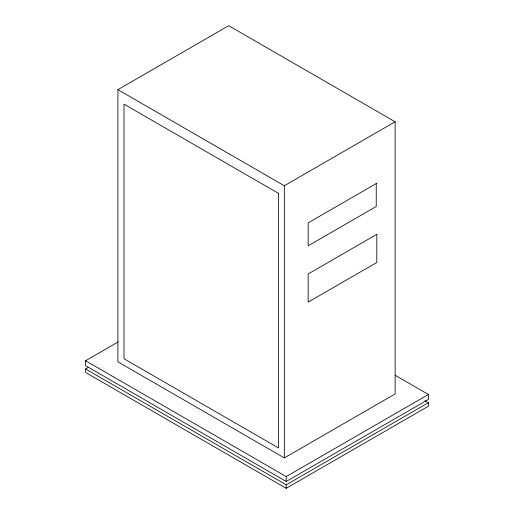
<?xml version="1.0" encoding="UTF-8"?>
<svg xmlns="http://www.w3.org/2000/svg" width="514" height="514" viewBox="0 0 514 514"><rect width="100%" height="100%" fill="white"/><g stroke="black" fill="none" stroke-linecap="round" stroke-linejoin="round"><path stroke-width="0.77" d="M117.905 89.667L228.698 25.7L395.131 121.786L395.131 393.949L284.332 457.916L117.905 361.824L117.905 89.667L284.332 185.753L395.131 121.786M376.813 183.235L308.175 222.864L308.175 245.801L376.242 206.499L376.242 183.562M395.099 375.239L428.419 394.482L428.419 399.391L286.208 481.496L85.581 365.666L85.581 360.757L118.188 341.932M424.949 400.702L428.419 402.7L428.419 406.195L286.208 488.3L85.581 372.47L85.581 368.981L88.357 367.375M85.581 360.757L286.208 476.587L428.419 394.482M85.581 368.981L286.208 484.811L428.419 402.7M286.208 476.587L286.208 481.496M286.208 484.811L286.208 488.3M284.332 185.753L284.332 457.916M376.813 234.333L308.175 273.962L308.175 302.129L376.813 262.493L376.813 234.333M278.517 193.36L124.009 104.162L124.009 358.759L278.517 447.964L278.517 193.36"/></g></svg>
